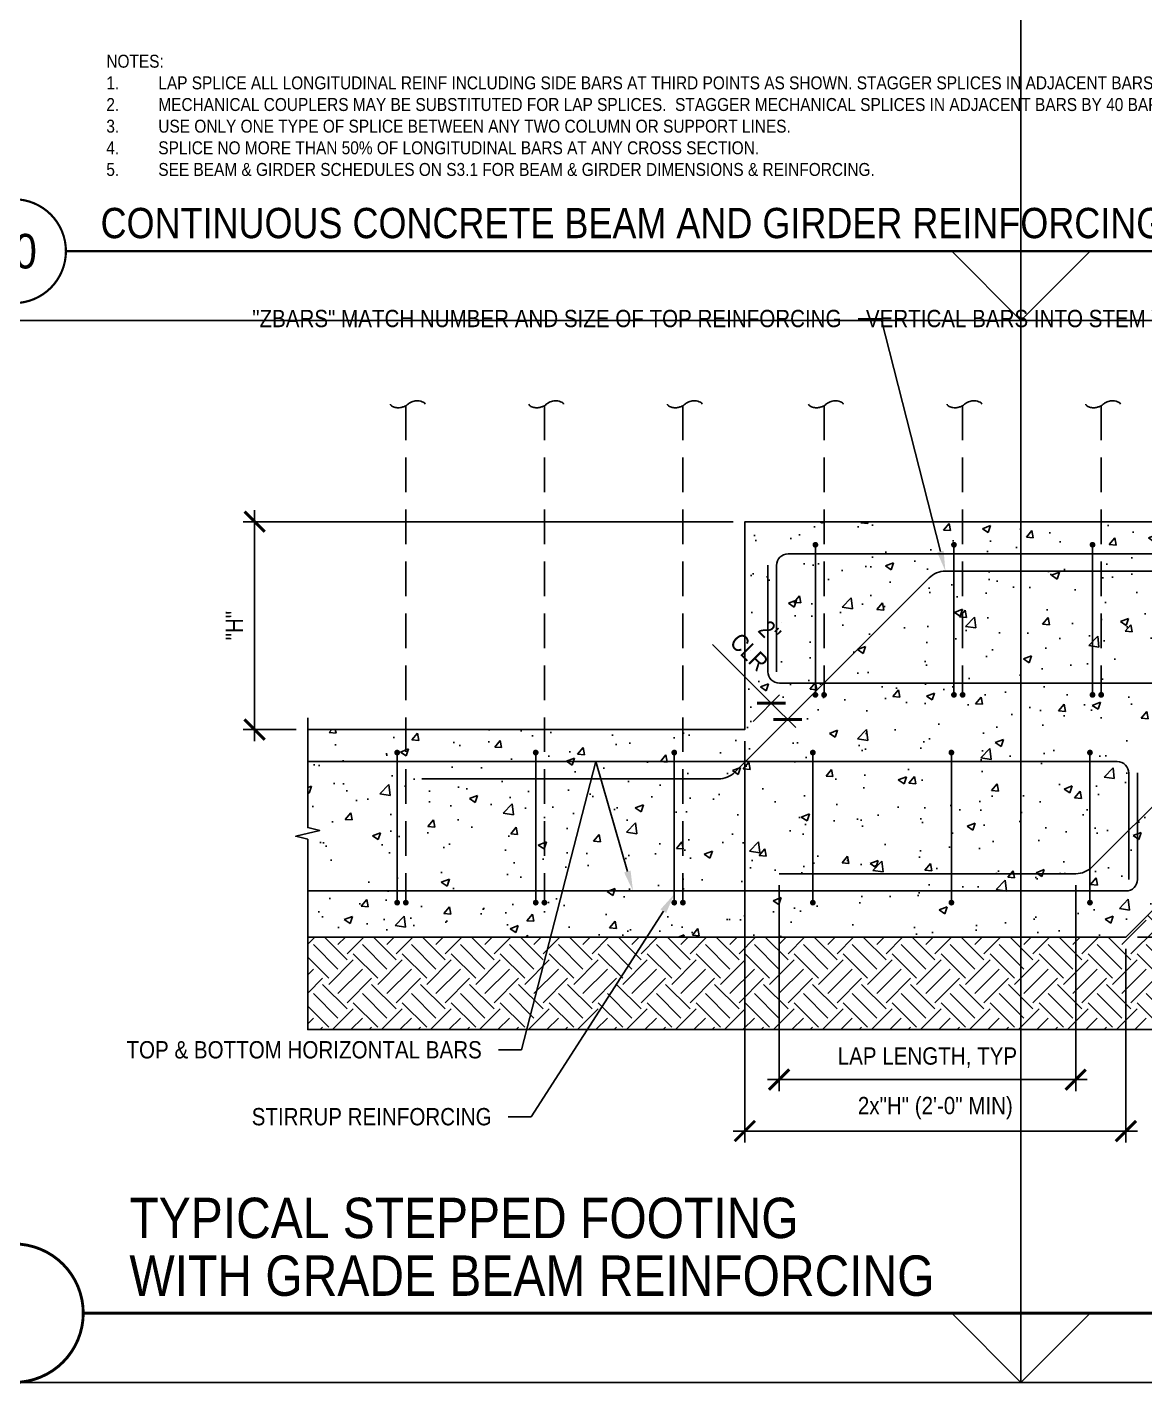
# Model space of a CAD drawing. Header units: inches. Extents: x -16404 to 14624, y -1591 to 16152.
# Drawn here: x -8255.6 to -8158.8, y 1479.2 to 1596.7 of the extents above; entities that cross this region are included whole.
import ezdxf
from ezdxf import colors
from ezdxf.entities.mleader import LeaderData, LeaderLine
from ezdxf.enums import TextEntityAlignment as Align
from ezdxf.math import Vec2, Vec3

# ---------------------------------------------------------------- set-up
doc = ezdxf.new("R2010")
doc.units = ezdxf.units.IN
doc.header["$LTSCALE"] = 24
doc.header["$MEASUREMENT"] = 0
doc.linetypes.add('DASHED2', pattern=[0.375, 0.25, -0.125])
doc.linetypes.add('HIDDEN2', pattern=[0.1875, 0.125, -0.0625])
doc.layers.get('0').update_dxf_attribs({"linetype": 'CONTINUOUS'})
doc.layers.get('DefPoints').update_dxf_attribs({"color": 251, "linetype": 'CONTINUOUS'})
for name, color, linetype, plot in [('DESIGNER COMMENTS', 221, 'CONTINUOUS', False), ('S-ANNO-GRID-NONPLOT', 251, 'CONTINUOUS', False), ('S-ANNO-NONPLOT', 253, 'CONTINUOUS', False)]:
    doc.layers.add(name, color=color, linetype=linetype, plot=plot)
for name, color, linetype in [('S-ANNO-DIMS', 2, 'CONTINUOUS'), ('S-ANNO-NOTE', 4, 'CONTINUOUS'), ('S-BREAK', 2, 'CONTINUOUS'), ('S-CONC', 4, 'CONTINUOUS'), ('S-REBAR', 7, 'CONTINUOUS'), ('S-TYP DETAIL BLOCKS', 1, 'CONTINUOUS')]:
    doc.layers.add(name, color=color, linetype=linetype)
doc.layers.add('S-HATCH-SOIL', color=7, linetype='CONTINUOUS', true_color=0x8f8f8f, transparency=0.8)
doc.layers.add('S-HATCH2', color=2, linetype='CONTINUOUS', transparency=0.5)
doc.styles.add('Arial', font='arial.ttf', dxfattribs={"width": 0.85})
doc.dimstyles.new('DIM-16_Se', dxfattribs={"dimscale": 16, "dimtxt": 0.09375, "dimasz": 0.109375, "dimexe": 0.0625, "dimexo": 0.0625, "dimgap": 0.0625, "dimtad": 1, "dimdec": 4, "dimzin": 11, "dimdsep": 46, "dimlunit": 4, "dimtxsty": 'Arial', "dimblk": 'ARCHTICK', "dimcen": 0.125, "dimdle": 0.0625, "dimclrd": 256, "dimclre": 256, "dimclrt": 4, "dimadec": 0, "dimazin": 0, "dimtfac": 0.75, "dimtdec": 4, "dimtmove": 0, "dimatfit": 3, "dimfxl": 1, "dimfrac": 1, "dimtolj": 1, "dimtzin": 0, "dimarcsym": 0})

# ---------------------------------------------------------------- blocks, each defined once
blk = doc.blocks.new('*U285')
at = {"const_width": 0.188}
for points in [[(-4.5, 0, -1), (4.5, 0, 3.732051)], [(-4.5, 0, 1), (4.5, 0, -3.732051)]]:
    blk.add_lwpolyline(points, format="xyb", dxfattribs=at)
blk.add_lwpolyline([(4.5, 0), (174.42, 0)], dxfattribs=at)
blk.add_circle((0, 0), 4.5)
at = {"style": 'Arial', "width": 0.85}
for tag, p in [('DWG_TITLE_1', (7.5, 6.19)), ('DWG_TITLE_2', (7.5, 2.44))]:
    blk.add_attdef(tag, text='', height=2.62, dxfattribs=at).set_placement(p, align=Align.MIDDLE_LEFT)
blk.add_attdef('#', text='', height=3, dxfattribs=at).set_placement((0, 0), align=Align.MIDDLE_CENTER)
blk.add_attdef('SCALE', text='', height=1.12, dxfattribs=at).set_placement((173.29, -1.12), align=Align.TOP_RIGHT)
blk = doc.blocks.new('*U326')
at = {"const_width": 0.25}
for points in [[(-6, 0, -1), (6, 0, 3.732051)], [(-6, 0, 1), (6, 0, -3.732051)]]:
    blk.add_lwpolyline(points, format="xyb", dxfattribs=at)
blk.add_lwpolyline([(6, 0), (171.75, 0)], dxfattribs=at)
blk.add_circle((0, 0), 6)
at = {"style": 'Arial', "width": 0.85}
for tag, p in [('DWG_TITLE_1', (10, 8.25)), ('DWG_TITLE_2', (10, 3.25))]:
    blk.add_attdef(tag, text='', height=3.5, dxfattribs=at).set_placement(p, align=Align.MIDDLE_LEFT)
blk.add_attdef('#', text='', height=4, dxfattribs=at).set_placement((0, 0), align=Align.MIDDLE_CENTER)
blk.add_attdef('SCALE', text='', height=1.5, dxfattribs=at).set_placement((170.25, -1.5), align=Align.TOP_RIGHT)
blk = doc.blocks.new('_ARCHTICK')
at = {"color": 0, "linetype": 'ByBlock', "const_width": 0.15}
blk.add_lwpolyline([(-0.5, -0.5), (0.5, 0.5)], dxfattribs=at)
blk = doc.blocks.new('*D2285')
at = {"layer": 'DefPoints', "color": 0, "transparency": 16777216}
for p in [(-8193.4, 1535.89), (-8160.4, 1517.89), (-8193.4, 1501.11)]:
    blk.add_point(p, dxfattribs=at)
at = {"layer": 'S-ANNO-DIMS', "lineweight": -2, "transparency": 16777216}
for p, q in [((-8193.4, 1534.89), (-8193.4, 1500.11)), ((-8160.4, 1516.89), (-8160.4, 1500.11)), ((-8159.4, 1501.11), (-8194.4, 1501.11))]:
    blk.add_line(p, q, dxfattribs=at)
at = {"layer": 'S-ANNO-DIMS', "lineweight": -2, "transparency": 16777216, "xscale": 1.75, "yscale": 1.75, "zscale": 1.75, "rotation": 180}
blk.add_blockref('_ARCHTICK', (-8193.4, 1501.11), dxfattribs=at)
at = {"layer": 'S-ANNO-DIMS', "lineweight": -2, "transparency": 16777216, "xscale": 1.75, "yscale": 1.75, "zscale": 1.75}
blk.add_blockref('_ARCHTICK', (-8160.4, 1501.11), dxfattribs=at)
at = {"layer": 'S-ANNO-DIMS', "color": 4, "transparency": 16777216, "insert": (-8176.9, 1503.09), "char_height": 1.5, "attachment_point": 5, "style": 'Arial'}
blk.add_mtext('\\A1;2x"H" (2\'-0" MIN)', dxfattribs=at)
blk = doc.blocks.new('*D2286')
at = {"layer": 'DefPoints', "color": 0, "transparency": 16777216}
for p in [(-8101.62, 1535.89), (-8160.4, 1517.89), (-8089.43, 1517.89)]:
    blk.add_point(p, dxfattribs=at)
at = {"layer": 'S-ANNO-DIMS', "lineweight": -2, "transparency": 16777216}
for p, q in [((-8089.43, 1536.89), (-8089.43, 1516.89)), ((-8100.62, 1535.89), (-8088.43, 1535.89)), ((-8159.4, 1517.89), (-8088.43, 1517.89))]:
    blk.add_line(p, q, dxfattribs=at)
at = {"layer": 'S-ANNO-DIMS', "lineweight": -2, "transparency": 16777216, "xscale": 1.75, "yscale": 1.75, "zscale": 1.75}
for p, rotation in [((-8089.43, 1535.89), 90), ((-8089.43, 1517.89), 270)]:
    blk.add_blockref('_ARCHTICK', p, dxfattribs=dict(at, rotation=rotation))
at = {"layer": 'S-ANNO-DIMS', "color": 4, "transparency": 16777216, "insert": (-8092.45, 1526.89), "char_height": 1.5, "attachment_point": 5, "rotation": 90, "style": 'Arial'}
blk.add_mtext('\\A1;"H" \\P1\'-6" MAX', dxfattribs=at)
blk = doc.blocks.new('*D2287')
at = {"layer": 'DefPoints', "color": 0, "transparency": 16777216}
for p in [(-8190.43, 1523.4), (-8164.74, 1523.4), (-8164.74, 1505.56)]:
    blk.add_point(p, dxfattribs=at)
at = {"layer": 'S-ANNO-DIMS', "lineweight": -2, "transparency": 16777216}
for p, q in [((-8190.43, 1522.4), (-8190.43, 1504.56)), ((-8164.74, 1522.4), (-8164.74, 1504.56)), ((-8191.43, 1505.56), (-8163.74, 1505.56))]:
    blk.add_line(p, q, dxfattribs=at)
at = {"layer": 'S-ANNO-DIMS', "lineweight": -2, "transparency": 16777216, "xscale": 1.75, "yscale": 1.75, "zscale": 1.75, "rotation": 180}
blk.add_blockref('_ARCHTICK', (-8190.43, 1505.56), dxfattribs=at)
at = {"layer": 'S-ANNO-DIMS', "lineweight": -2, "transparency": 16777216, "xscale": 1.75, "yscale": 1.75, "zscale": 1.75}
blk.add_blockref('_ARCHTICK', (-8164.74, 1505.56), dxfattribs=at)
at = {"layer": 'S-ANNO-DIMS', "color": 4, "transparency": 16777216, "insert": (-8177.59, 1507.47), "char_height": 1.5, "attachment_point": 5, "style": 'Arial'}
blk.add_mtext('\\A1;LAP LENGTH, TYP', dxfattribs=at)
blk = doc.blocks.new('*D2290')
at = {"layer": 'DefPoints', "color": 0, "transparency": 16777216}
for p in [(-8191.11, 1538.18), (-8189.96, 1536.51), (-8193.4, 1535.89)]:
    blk.add_point(p, dxfattribs=at)
at = {"layer": 'S-ANNO-DIMS', "lineweight": -2, "transparency": 16777216}
for p, q in [((-8191.11, 1538.18), (-8196.21, 1543.27)), ((-8192.69, 1536.6), (-8190.41, 1538.89)), ((-8188.99, 1536.06), (-8191.11, 1538.18)), ((-8189.25, 1537.21), (-8188.99, 1537.47))]:
    blk.add_line(p, q, dxfattribs=at)
at = {"layer": 'S-ANNO-DIMS', "lineweight": -2, "transparency": 16777216, "xscale": 1.75, "yscale": 1.75, "zscale": 1.75}
for p, rotation in [((-8191.11, 1538.18), 134.9999999999994), ((-8189.7, 1536.77), 314.9999999999994)]:
    blk.add_blockref('_ARCHTICK', p, dxfattribs=dict(at, rotation=rotation))
at = {"layer": 'S-ANNO-DIMS', "color": 4, "transparency": 16777216, "insert": (-8192.14, 1543.49), "char_height": 1.5, "attachment_point": 5, "rotation": 315, "style": 'Arial'}
blk.add_mtext('\\A1;2"\\PCLR', dxfattribs=at)
blk = doc.blocks.new('*D2291')
at = {"layer": 'DefPoints', "color": 0, "transparency": 16777216}
for p in [(-8193.4, 1553.89), (-8235.85, 1535.89), (-8231.25, 1535.89)]:
    blk.add_point(p, dxfattribs=at)
at = {"layer": 'S-ANNO-DIMS', "lineweight": -2, "transparency": 16777216}
for p, q in [((-8194.4, 1553.89), (-8236.85, 1553.89)), ((-8235.85, 1554.89), (-8235.85, 1534.89)), ((-8232.25, 1535.89), (-8236.85, 1535.89))]:
    blk.add_line(p, q, dxfattribs=at)
at = {"layer": 'S-ANNO-DIMS', "lineweight": -2, "transparency": 16777216, "xscale": 1.75, "yscale": 1.75, "zscale": 1.75}
for p, rotation in [((-8235.85, 1553.89), 90), ((-8235.85, 1535.89), 270)]:
    blk.add_blockref('_ARCHTICK', p, dxfattribs=dict(at, rotation=rotation))
at = {"layer": 'S-ANNO-DIMS', "color": 4, "transparency": 16777216, "insert": (-8237.6, 1544.89), "char_height": 1.5, "attachment_point": 5, "rotation": 90, "style": 'Arial'}
blk.add_mtext('\\A1;"H" ', dxfattribs=at)
blk = doc.blocks.new('Se_24x36_DETAILS_GRID')
for p, q in [((7.7674, 7.6667), (7.7674, 15.3333)), ((7.7674, 7.6667), (8.2674, 8.1667)), ((0, 7.6667), (7.7674, 7.6667)), ((7.7674, 7.6667), (15.5348, 7.6667)), ((7.7674, 0), (7.7674, 7.6667)), ((7.7674, 0), (8.2674, 0.5)), ((0, 0), (7.7674, 0)), ((7.7674, 0), (15.5348, 0))]:
    blk.add_line(p, q)
at = {"linetype": 'DASHED2', "ltscale": 0.5}
for p, q in [((7.7674, 7.6667), (7.2674, 8.1667)), ((7.7674, 0), (7.2674, 0.5))]:
    blk.add_line(p, q, dxfattribs=at)
blk = doc.blocks.new('Se_SLAB CONTROL JOINT')
at = {"layer": 'DESIGNER COMMENTS'}
ml = blk.add_multileader_mtext('Standard', dxfattribs=at)
ml.set_content('\\A1;{\\C256;NOTE TO ENGINEER: \\PREVIEW GEOTECHNICAL REPORT FOR CONTROL JOINT SPACING REQUIREMENTS}', color=4, style='Arial')
ml.set_leader_properties(color=2)
ml.build(insert=Vec2(0, 0))
ml.multileader.update_dxf_attribs({"dogleg_length": 0.36, "arrow_head_size": 1.3125, "scale": 12})
ctx = ml.context
ctx.base_point, ctx.scale, ctx.char_height, ctx.arrow_head_size, ctx.landing_gap_size, ctx.plane_origin = Vec3(47.57759, 64.98989), 12, 1.125, 1.3125, 1.08, Vec3(14.37081, 361.25718)
notes = []
notes.append((ctx, [(0, (0, 0, 0), (0, 0), (1, 0), 1, [])]))
ctx.mtext.insert, ctx.mtext.width, ctx.mtext.flow_direction = Vec3(48.65759, 65.59613), 29.5216397, 5
for ctx, leaders in notes:
    for number, flags, end, landing, length, lines in leaders:
        leader = LeaderData()
        leader.index, (leader.has_last_leader_line, leader.has_dogleg_vector, leader.attachment_direction) = number, flags
        leader.last_leader_point, leader.dogleg_vector, leader.dogleg_length = Vec3(end), Vec3(landing), length
        for number, points, colour, breaks in lines:
            line = LeaderLine()
            line.index, line.vertices, line.color, line.breaks = number, Vec3.list(points), colors.encode_raw_color(colour), breaks
            leader.lines.append(line)
        ctx.leaders.append(leader)
blk = doc.blocks.new('Se_STEP IN CONCRETE MAT SLAB')
at = {"layer": 'S-ANNO-NOTE'}
ml = blk.add_multileader_mtext('Standard', dxfattribs=at)
ml.set_content('\\A1;"Z" BARS TO MATCH SIZE AND SPACING OF TYPICAL MAT SLAB REINFORCING', color=4, style='Arial')
ml.set_leader_properties(color=2)
ml.build(insert=Vec2(0, 0))
ml.multileader.update_dxf_attribs({"dogleg_length": 0.36, "arrow_head_size": 1.3125, "scale": 12})
ctx = ml.context
ctx.base_point, ctx.scale, ctx.char_height, ctx.arrow_head_size, ctx.landing_gap_size, ctx.plane_origin, ctx.plane_x_axis, ctx.plane_y_axis = Vec3(38.09673, 32.79275), 12, 1.125, 1.3125, 1.08, Vec3(95.96116, 330.62658), Vec3(1, 0, 0), Vec3(0, 1, 0)
ctx.text_align_type = 2
notes = []
notes.append((ctx, [(0, (1, 1, 0), (59.07881, 32.79275), (-1, 0, 0), 1.5, [(1, [(72.96908, 49.42826), (95.94403, 56.31897)], 0, [])])]))
ctx.mtext.insert, ctx.mtext.text_direction, ctx.mtext.rotation, ctx.mtext.width, ctx.mtext.alignment, ctx.mtext.flow_direction = Vec3(56.49881, 33.36484), Vec3(1, 0, 0), 6.283185307, 17.3333339, 3, 5
for ctx, leaders in notes:
    for number, flags, end, landing, length, lines in leaders:
        leader = LeaderData()
        leader.index, (leader.has_last_leader_line, leader.has_dogleg_vector, leader.attachment_direction) = number, flags
        leader.last_leader_point, leader.dogleg_vector, leader.dogleg_length = Vec3(end), Vec3(landing), length
        for number, points, colour, breaks in lines:
            line = LeaderLine()
            line.index, line.vertices, line.color, line.breaks = number, Vec3.list(points), colors.encode_raw_color(colour), breaks
            leader.lines.append(line)
        ctx.leaders.append(leader)

msp = doc.modelspace()

# ---------------------------------------------------------------- hatches: boundary and pattern name
at = {"layer": 'S-HATCH-SOIL'}
h = msp.add_hatch(dxfattribs=at)
h.set_pattern_fill('EARTH', color=256, scale=12, angle=45, style=0)
h.set_pattern_definition([(45, (-12597.765, -303.6373), (4e-16, 4.2426407), [3, -3]), (45, (-12598.5604, -302.8418), (4e-16, 4.2426407), [3, -3]), (45, (-12599.356, -302.0463), (4e-16, 4.2426407), [3, -3]), (135, (-12599.356, -301.516), (-4.2426407, 9e-16), [3, -3]), (135, (-12598.5604, -300.7205), (-4.2426407, 9e-16), [3, -3]), (135, (-12597.765, -299.925), (-4.2426407, 9e-16), [3, -3])])
h.paths.add_polyline_path([(-8231.25413, 1517.8949), (-8160.39877, 1517.8949), (-8142.39877, 1535.8949), (-8101.6216, 1535.8949), (-8101.6216, 1527.8949), (-8139.08506, 1527.8949), (-8157.08506, 1509.8949), (-8231.25413, 1509.8949)])
at = {"layer": 'S-HATCH2'}
h = msp.add_hatch(dxfattribs=at)
h.set_pattern_fill('AR-CONC', color=256, style=0)
h.set_pattern_definition([(50, (-12597.765, -2862.937), (7.172602, -0.6275213), [0.75, -8.25]), (355, (-12597.765, -2862.937), (-1.387513, 7.521921), [0.6, -6.6]), (100.45144, (-12597.167, -2862.989), (5.7850885, 6.8944), [0.637402, -7.011421]), (46.1842, (-12597.765, -2860.937), (10.672413, -1.655193), [1.125, -12.375]), (96.63564, (-12596.876, -2861.075), (9.34662, 9.741186), [0.956103, -10.517138]), (351.18416, (-12597.765, -2860.937), (9.34662, 9.741186), [0.9, -9.9]), (21, (-12596.765, -2861.437), (5.9690705, -4.026189), [0.75, -8.25]), (326, (-12596.765, -2861.437), (2.433153, 7.2515005), [0.6, -6.6]), (71.45144, (-12596.2675, -2861.7724), (8.402224, 3.2253115), [0.637402, -7.011421]), (37.5, (-12597.765, -2862.937), (0.1215986, 3.3289385), [0, -6.52, 0, -6.7, 0, -6.625]), (7.5, (-12597.765, -2862.937), (2.6306954, 3.9441171), [0, -3.82, 0, -6.37, 0, -2.525]), (327.5, (-12599.995, -2862.937), (5.3382244, -0.2255487), [0, -2.5, 0, -7.8, 0, -10.35]), (317.5, (-12600.995, -2862.937), (5.8318617, 1.0010498), [0, -3.25, 0, -5.18, 0, -7.35])])
h.paths.add_polyline_path([(-8193.39877, 1553.8949), (-8193.39877, 1535.8949), (-8231.25413, 1535.8949), (-8231.25413, 1527.39967), (-8230.21633, 1527.14728), (-8232.29193, 1526.64252), (-8231.25413, 1526.39014), (-8231.25413, 1517.8949), (-8160.39877, 1517.8949), (-8142.39877, 1535.8949), (-8101.6216, 1535.8949), (-8101.6216, 1544.39014), (-8102.6594, 1544.64252), (-8100.5838, 1545.14728), (-8101.6216, 1545.39967), (-8101.6216, 1553.8949)])

# ---------------------------------------------------------------- linework, layer by layer
at = {"layer": 'S-ANNO-NONPLOT'}
msp.add_lwpolyline([(-8231.25413, 1517.8949), (-8160.39877, 1517.8949), (-8142.39877, 1535.8949), (-8101.6216, 1535.8949), (-8101.6216, 1527.8949), (-8139.08506, 1527.8949), (-8157.08506, 1509.8949), (-8231.25413, 1509.8949)], close=True, dxfattribs=at)
at = {"layer": 'S-BREAK'}
for points in [[(-8224.09594, 1564.06665, 0.16907551), (-8224.06985, 1563.99171, 0.124202127), (-8223.91832, 1563.87563, 0.05676695), (-8223.59597, 1563.77833, 0.090107036), (-8223.23326, 1563.77833, 0.041901586), (-8222.94515, 1563.85605, 0.097265031), (-8222.59474, 1564.06665, -0.046618215), (-8222.47219, 1564.15825, -0.033753695), (-8222.24433, 1564.27725, -0.097265031), (-8221.84534, 1564.36641, -0.035684997), (-8221.5935, 1564.35496, -0.069048607), (-8221.34954, 1564.29147, -0.056136755), (-8221.1538, 1564.18335, -0.251995131), (-8221.09594, 1564.06665, -4.023342313)], [(-8212.09594, 1564.06665, 0.16907551), (-8212.06985, 1563.99171, 0.124202127), (-8211.91832, 1563.87563, 0.05676695), (-8211.59597, 1563.77833, 0.090107036), (-8211.23326, 1563.77833, 0.041901586), (-8210.94515, 1563.85605, 0.097265031), (-8210.59474, 1564.06665, -0.046618215), (-8210.47219, 1564.15825, -0.033753695), (-8210.24433, 1564.27725, -0.097265031), (-8209.84534, 1564.36641, -0.035684997), (-8209.5935, 1564.35496, -0.069048607), (-8209.34954, 1564.29147, -0.056136755), (-8209.1538, 1564.18335, -0.251995131), (-8209.09594, 1564.06665, -4.023342313)], [(-8200.09594, 1564.06665, 0.16907551), (-8200.06985, 1563.99171, 0.124202127), (-8199.91832, 1563.87563, 0.05676695), (-8199.59597, 1563.77833, 0.090107036), (-8199.23326, 1563.77833, 0.041901586), (-8198.94515, 1563.85605, 0.097265031), (-8198.59474, 1564.06665, -0.046618215), (-8198.47219, 1564.15825, -0.033753695), (-8198.24433, 1564.27725, -0.097265031), (-8197.84534, 1564.36641, -0.035684997), (-8197.5935, 1564.35496, -0.069048607), (-8197.34954, 1564.29147, -0.056136755), (-8197.1538, 1564.18335, -0.251995131), (-8197.09594, 1564.06665, -4.023342313)], [(-8187.87407, 1564.06665, 0.16907551), (-8187.84798, 1563.99171, 0.124202127), (-8187.69645, 1563.87563, 0.05676695), (-8187.3741, 1563.77833, 0.090107036), (-8187.01138, 1563.77833, 0.041901586), (-8186.72328, 1563.85605, 0.097265031), (-8186.37286, 1564.06665, -0.046618215), (-8186.25032, 1564.15825, -0.033753695), (-8186.02245, 1564.27725, -0.097265031), (-8185.62347, 1564.36641, -0.035684997), (-8185.37163, 1564.35496, -0.069048607), (-8185.12766, 1564.29147, -0.056136755), (-8184.93193, 1564.18335, -0.251995131), (-8184.87407, 1564.06665, -4.023342313)], [(-8175.87407, 1564.06665, 0.16907551), (-8175.84798, 1563.99171, 0.124202127), (-8175.69645, 1563.87563, 0.05676695), (-8175.3741, 1563.77833, 0.090107036), (-8175.01138, 1563.77833, 0.041901586), (-8174.72328, 1563.85605, 0.097265031), (-8174.37286, 1564.06665, -0.046618215), (-8174.25032, 1564.15825, -0.033753695), (-8174.02245, 1564.27725, -0.097265031), (-8173.62347, 1564.36641, -0.035684997), (-8173.37163, 1564.35496, -0.069048607), (-8173.12766, 1564.29147, -0.056136755), (-8172.93193, 1564.18335, -0.251995131), (-8172.87407, 1564.06665, -4.023342313)], [(-8163.87407, 1564.06665, 0.16907551), (-8163.84798, 1563.99171, 0.124202127), (-8163.69645, 1563.87563, 0.05676695), (-8163.3741, 1563.77833, 0.090107036), (-8163.01138, 1563.77833, 0.041901586), (-8162.72328, 1563.85605, 0.097265031), (-8162.37286, 1564.06665, -0.046618215), (-8162.25032, 1564.15825, -0.033753695), (-8162.02245, 1564.27725, -0.097265031), (-8161.62347, 1564.36641, -0.035684997), (-8161.37163, 1564.35496, -0.069048607), (-8161.12766, 1564.29147, -0.056136755), (-8160.93193, 1564.18335, -0.251995131), (-8160.87407, 1564.06665, -4.023342313)]]:
    msp.add_lwpolyline(points, format="xyb", dxfattribs=at)
msp.add_lwpolyline([(-8231.25413, 1536.8949), (-8231.25413, 1527.39967), (-8230.21633, 1527.14728), (-8232.29193, 1526.64252), (-8231.25413, 1526.39014), (-8231.25413, 1516.8949)], dxfattribs=at)
at = {"layer": 'S-CONC'}
for points in [[(-8231.25413, 1535.8949), (-8193.39877, 1535.8949), (-8193.39877, 1553.8949), (-8101.6216, 1553.8949)], [(-8231.25413, 1517.8949), (-8160.39877, 1517.8949), (-8142.39877, 1535.8949), (-8101.6216, 1535.8949)]]:
    msp.add_lwpolyline(points, dxfattribs=at)
at = {"layer": 'S-REBAR', "linetype": 'HIDDEN2'}
for p, q in [((-8222.7597, 1563.94431), (-8222.7597, 1520.8949)), ((-8210.7597, 1563.94431), (-8210.7597, 1520.8949)), ((-8198.7597, 1563.94431), (-8198.7597, 1520.8949)), ((-8186.53783, 1563.94431), (-8186.53783, 1538.8949)), ((-8174.53783, 1563.94431), (-8174.53783, 1538.8949)), ((-8162.53783, 1563.94431), (-8162.53783, 1538.8949))]:
    msp.add_line(p, q, dxfattribs=at)
at = {"layer": 'S-REBAR'}
for p, q in [((-8187.28783, 1551.8949), (-8187.28783, 1538.8949)), ((-8175.28783, 1551.8949), (-8175.28783, 1538.8949)), ((-8163.28783, 1551.8949), (-8163.28783, 1538.8949)), ((-8150.33515, 1549.60916), (-8176.02765, 1549.60916)), ((-8194.27029, 1532.19495), (-8177.44186, 1549.02338)), ((-8163.32622, 1523.98844), (-8138.29129, 1549.02338)), ((-8223.5097, 1533.8949), (-8223.5097, 1520.8949)), ((-8211.5097, 1533.8949), (-8211.5097, 1520.8949)), ((-8199.5097, 1533.8949), (-8199.5097, 1520.8949)), ((-8187.5097, 1533.8949), (-8187.5097, 1520.8949)), ((-8175.5097, 1533.8949), (-8175.5097, 1520.8949)), ((-8163.5097, 1533.8949), (-8163.5097, 1520.8949)), ((-8195.6845, 1531.60916), (-8221.377, 1531.60916)), ((-8164.74043, 1523.40265), (-8190.43293, 1523.40265))]:
    msp.add_line(p, q, dxfattribs=at)
at = {"layer": 'S-REBAR', "linetype": 'Continuous', "const_width": 0.245}
for points in [[(-8187.16033, 1551.8949, -1), (-8187.41533, 1551.8949, -1)], [(-8175.16033, 1551.8949, -1), (-8175.41533, 1551.8949, -1)], [(-8163.16033, 1551.8949, -1), (-8163.41533, 1551.8949, -1)], [(-8187.16033, 1538.8949, -1), (-8187.41533, 1538.8949, -1)], [(-8186.66533, 1538.8949, 1), (-8186.41033, 1538.8949, 1)], [(-8175.16033, 1538.8949, -1), (-8175.41533, 1538.8949, -1)], [(-8174.66533, 1538.8949, 1), (-8174.41033, 1538.8949, 1)], [(-8163.16033, 1538.8949, -1), (-8163.41533, 1538.8949, -1)], [(-8162.66533, 1538.8949, 1), (-8162.41033, 1538.8949, 1)], [(-8223.6372, 1533.8949, 1), (-8223.3822, 1533.8949, 1)], [(-8211.6372, 1533.8949, 1), (-8211.3822, 1533.8949, 1)], [(-8199.6372, 1533.8949, 1), (-8199.3822, 1533.8949, 1)], [(-8187.6372, 1533.8949, 1), (-8187.3822, 1533.8949, 1)], [(-8175.6372, 1533.8949, 1), (-8175.3822, 1533.8949, 1)], [(-8163.6372, 1533.8949, 1), (-8163.3822, 1533.8949, 1)], [(-8223.6372, 1520.8949, 1), (-8223.3822, 1520.8949, 1)], [(-8222.8872, 1520.8949, 1), (-8222.6322, 1520.8949, 1)], [(-8211.6372, 1520.8949, 1), (-8211.3822, 1520.8949, 1)], [(-8210.8872, 1520.8949, 1), (-8210.6322, 1520.8949, 1)], [(-8199.6372, 1520.8949, 1), (-8199.3822, 1520.8949, 1)], [(-8198.8872, 1520.8949, 1), (-8198.6322, 1520.8949, 1)], [(-8187.6372, 1520.8949, 1), (-8187.3822, 1520.8949, 1)], [(-8175.6372, 1520.8949, 1), (-8175.3822, 1520.8949, 1)], [(-8163.6372, 1520.8949, 1), (-8163.3822, 1520.8949, 1)]]:
    msp.add_lwpolyline(points, format="xyb", close=True, dxfattribs=at)
at = {"layer": 'S-REBAR'}
for points in [[(-8190.64877, 1540.8863), (-8190.64877, 1550.10916, -0.414213562), (-8189.64877, 1551.10916), (-8101.6216, 1551.10916)], [(-8191.39877, 1550.12551), (-8191.39877, 1540.90265, 0.414213562), (-8190.39877, 1539.90265), (-8101.6216, 1539.90265)], [(-8160.14877, 1522.8863), (-8160.14877, 1532.10916, 0.414213562), (-8161.14877, 1533.10916), (-8231.25413, 1533.10916)], [(-8159.39877, 1532.12551), (-8159.39877, 1522.90265, -0.414213562), (-8160.39877, 1521.90265), (-8231.25413, 1521.90265)]]:
    msp.add_lwpolyline(points, format="xyb", dxfattribs=at)
for centre, start, end in [((-8176.02765, 1547.60916), 90, 135), ((-8195.6845, 1533.60916), 270, 315), ((-8164.74043, 1525.40265), 270, 315)]:
    msp.add_arc(centre, 2, start, end, dxfattribs=at)

# ---------------------------------------------------------------- block references
at = {"layer": 'S-ANNO-GRID-NONPLOT', "xscale": 12, "yscale": 12, "zscale": 12}
msp.add_blockref('Se_24x36_DETAILS_GRID', (-8262.69501, 1479.33048), dxfattribs=at)
at = {"layer": 'S-ANNO-NOTE'}
ref = msp.add_blockref('*U285', (-8256.69501, 1577.33048), dxfattribs=at)
ref.add_attrib('#', '10', dxfattribs={"layer": '0', "height": 3, "style": 'Arial', "width": 0.85}).set_placement((-8256.69501, 1577.33048), align=Align.MIDDLE_CENTER)
ref.add_attrib('DWG_TITLE_2', 'CONTINUOUS CONCRETE BEAM AND GIRDER REINFORCING ELEVATIONS', dxfattribs={"layer": '0', "height": 2.625, "style": 'Arial', "width": 0.85}).set_placement((-8249.19501, 1579.76798), align=Align.MIDDLE_LEFT)
ref = msp.add_blockref('*U326', (-8256.69501, 1485.33048), dxfattribs=at)
ref.add_attrib('DWG_TITLE_1', 'TYPICAL STEPPED FOOTING ', dxfattribs={"layer": '0', "height": 3.5, "style": 'Arial', "width": 0.85}).set_placement((-8246.69501, 1493.58048), align=Align.MIDDLE_LEFT)
ref.add_attrib('DWG_TITLE_2', 'WITH GRADE BEAM REINFORCING', dxfattribs={"layer": '0', "height": 3.5, "style": 'Arial', "width": 0.85}).set_placement((-8246.69501, 1488.58048), align=Align.MIDDLE_LEFT)
at = {"layer": 'S-TYP DETAIL BLOCKS'}
for name, p in [('Se_SLAB CONTROL JOINT', (-8656.3223, 1516.17546)), ('Se_STEP IN CONCRETE MAT SLAB', (-8070.27681, 1485.33048))]:
    msp.add_blockref(name, p, dxfattribs=at)

# ---------------------------------------------------------------- texts
at = {"layer": 'S-ANNO-NOTE', "insert": (-8248.69496, 1583.83049), "char_height": 1.125, "width": 154.0173599, "attachment_point": 7, "style": 'Arial'}
msp.add_mtext('\\A1;NOTES:{\\H0.44444x;\\P\\pi-3.375,l3.375,t3.375;}1.^ILAP SPLICE ALL LONGITUDINAL REINF INCLUDING SIDE BARS AT THIRD POINTS AS SHOWN. STAGGER SPLICES IN ADJACENT BARS, FOR LENGTH OF LAP SPLICE, SEE REINF LAP SCHEDULE.\\P2.^IMECHANICAL COUPLERS MAY BE SUBSTITUTED FOR LAP SPLICES.  STAGGER MECHANICAL SPLICES IN ADJACENT BARS BY 40 BAR DIAMETERS.  NO OTHER RESTRICTIONS AS TO LOCATION APPLY. \\P3.^IUSE ONLY ONE TYPE OF SPLICE BETWEEN ANY TWO COLUMN OR SUPPORT LINES.\\P4.^ISPLICE NO MORE THAN 50% OF LONGITUDINAL BARS AT ANY CROSS SECTION.\\P5.^ISEE BEAM & GIRDER SCHEDULES ON S3.1 FOR BEAM & GIRDER DIMENSIONS & REINFORCING.  ', dxfattribs=at)

# ---------------------------------------------------------------- dimensions: what is measured, and where the dimension line sits
at = {"layer": 'S-ANNO-DIMS'}
for base, p1, p2, angle, text, picture, middle in [((-8235.84855, 1535.8949), (-8193.39877, 1553.8949), (-8231.25413, 1535.8949), 90, '"H" ', '*D2291', (-8237.59855, 1544.8949)), ((-8191.11294, 1538.18073), (-8189.95933, 1536.50591), (-8193.39877, 1535.8949), 135, '2"\\PCLR', '*D2290', (-8192.13634, 1543.48728)), ((-8089.43126, 1517.8949), (-8101.6216, 1535.8949), (-8160.39877, 1517.8949), 90, '"H" \\P1\'-6" MAX', '*D2286', (-8092.44712, 1526.8949)), ((-8193.39877, 1501.10574), (-8160.39877, 1517.8949), (-8193.39877, 1535.8949), 180, '2x"H" (2\'-0" MIN)', '*D2285', (-8176.89877, 1503.08903))]:
    dim = msp.add_linear_dim(base=base, p1=p1, p2=p2, angle=angle, text=text, dimstyle='DIM-16_Se', dxfattribs=at)
    dim.commit()
    dim.dimension.update_dxf_attribs({"geometry": picture, "text_midpoint": middle})
dim = msp.add_linear_dim(base=(-8164.74043, 1505.55825), p1=(-8190.43293, 1523.40265), p2=(-8164.74043, 1523.40265), text='LAP LENGTH, TYP', dimstyle='DIM-16_Se', dxfattribs=at)
dim.commit()
dim.dimension.update_dxf_attribs({"geometry": '*D2287', "text_midpoint": (-8177.58668, 1507.46941)})

# ---------------------------------------------------------------- leaders
at = {"layer": 'S-ANNO-NOTE'}
ml = msp.add_multileader_mtext('Standard', dxfattribs=at)
ml.set_content('"ZBARS" MATCH NUMBER AND SIZE OF TOP REINFORCING', color=4, style='Arial')
ml.set_leader_properties(color=2)
ml.build(insert=Vec2(0, 0))
ml.multileader.update_dxf_attribs({"dogleg_length": 0.36, "arrow_head_size": 1.75, "scale": 16})
ctx = ml.context
ctx.base_point, ctx.scale, ctx.char_height, ctx.arrow_head_size, ctx.landing_gap_size, ctx.plane_origin = Vec3(-8212.78972, 1571.48291), 16, 1.5, 1.75, 1.44, Vec3(-8152.7615, 1879.15786)
ctx.text_align_type = 2
notes = []
notes.append((ctx, [(0, (1, 1, 0), (-8181.58697, 1571.48291), (-1, 0), 2, [(0, [(-8176.02765, 1549.60916)], 0, [])])]))
ctx.mtext.insert, ctx.mtext.width, ctx.mtext.alignment, ctx.mtext.flow_direction = Vec3(-8185.02697, 1572.2457), 28.1913461, 3, 5
ml = msp.add_multileader_mtext('Standard', dxfattribs=at)
ml.set_content('VERTICAL BARS INTO STEM WHERE OCCUR', color=4, style='Arial')
ml.set_leader_properties(color=2)
ml.build(insert=Vec2(0, 0))
ml.multileader.update_dxf_attribs({"dogleg_length": 0.36, "arrow_head_size": 1.75, "scale": 16})
ctx = ml.context
ctx.base_point, ctx.scale, ctx.char_height, ctx.arrow_head_size, ctx.landing_gap_size, ctx.plane_origin = Vec3(-8170.06674, 1571.48291), 16, 1.5, 1.75, 1.44, Vec3(-8108.01852, 1871.48299)
ctx.text_align_type = 2
notes.append((ctx, [(0, (1, 1, 0), (-8141.08176, 1571.48291), (-1, 0), 2, [(0, [(-8138.53783, 1560.51164)], 0, [])])]))
ctx.mtext.insert, ctx.mtext.width, ctx.mtext.alignment, ctx.mtext.flow_direction = Vec3(-8144.52176, 1572.2457), 24.095197, 3, 5
ml = msp.add_multileader_mtext('Standard', dxfattribs=at)
ml.set_content('TOP & BOTTOM HORIZONTAL BARS', color=4, style='Arial')
ml.set_leader_properties(color=2)
ml.build(insert=Vec2(0, 0))
ml.multileader.update_dxf_attribs({"dogleg_length": 0.36, "arrow_head_size": 1.75, "scale": 16})
ctx = ml.context
ctx.base_point, ctx.scale, ctx.char_height, ctx.arrow_head_size, ctx.landing_gap_size, ctx.plane_origin = Vec3(-8234.20744, 1508.13519), 16, 1.5, 1.75, 1.44, Vec3(-8162.60998, 1806.47001)
ctx.text_align_type = 2
notes.append((ctx, [(0, (1, 1, 0), (-8212.73852, 1508.13519), (-1, 0), 2, [(1, [(-8203.08342, 1521.90265), (-8206.31676, 1533.10916)], 0, [])])]))
ctx.mtext.insert, ctx.mtext.width, ctx.mtext.alignment, ctx.mtext.flow_direction = Vec3(-8216.17852, 1508.89797), 19.6018156, 3, 5
ml = msp.add_multileader_mtext('Standard', dxfattribs=at)
ml.set_content('STIRRUP REINFORCING', color=4, style='Arial')
ml.set_leader_properties(color=2)
ml.build(insert=Vec2(0, 0))
ml.multileader.update_dxf_attribs({"dogleg_length": 0.36, "arrow_head_size": 1.75, "scale": 16})
ctx = ml.context
ctx.base_point, ctx.scale, ctx.char_height, ctx.arrow_head_size, ctx.landing_gap_size, ctx.plane_origin = Vec3(-8228.98601, 1502.33883), 16, 1.5, 1.75, 1.44, Vec3(-8162.60998, 1800.67365)
ctx.text_align_type = 2
notes.append((ctx, [(0, (1, 1, 0), (-8211.88914, 1502.33883), (-1, 0), 2, [(1, [(-8199.5097, 1521.62788)], 0, [])])]))
ctx.mtext.insert, ctx.mtext.width, ctx.mtext.alignment, ctx.mtext.flow_direction = Vec3(-8215.32914, 1503.10162), 19.6018156, 3, 5
for ctx, leaders in notes:
    for number, flags, end, landing, length, lines in leaders:
        leader = LeaderData()
        leader.index, (leader.has_last_leader_line, leader.has_dogleg_vector, leader.attachment_direction) = number, flags
        leader.last_leader_point, leader.dogleg_vector, leader.dogleg_length = Vec3(end), Vec3(landing), length
        for number, points, colour, breaks in lines:
            line = LeaderLine()
            line.index, line.vertices, line.color, line.breaks = number, Vec3.list(points), colors.encode_raw_color(colour), breaks
            leader.lines.append(line)
        ctx.leaders.append(leader)

doc.saveas('drawing.dxf')
